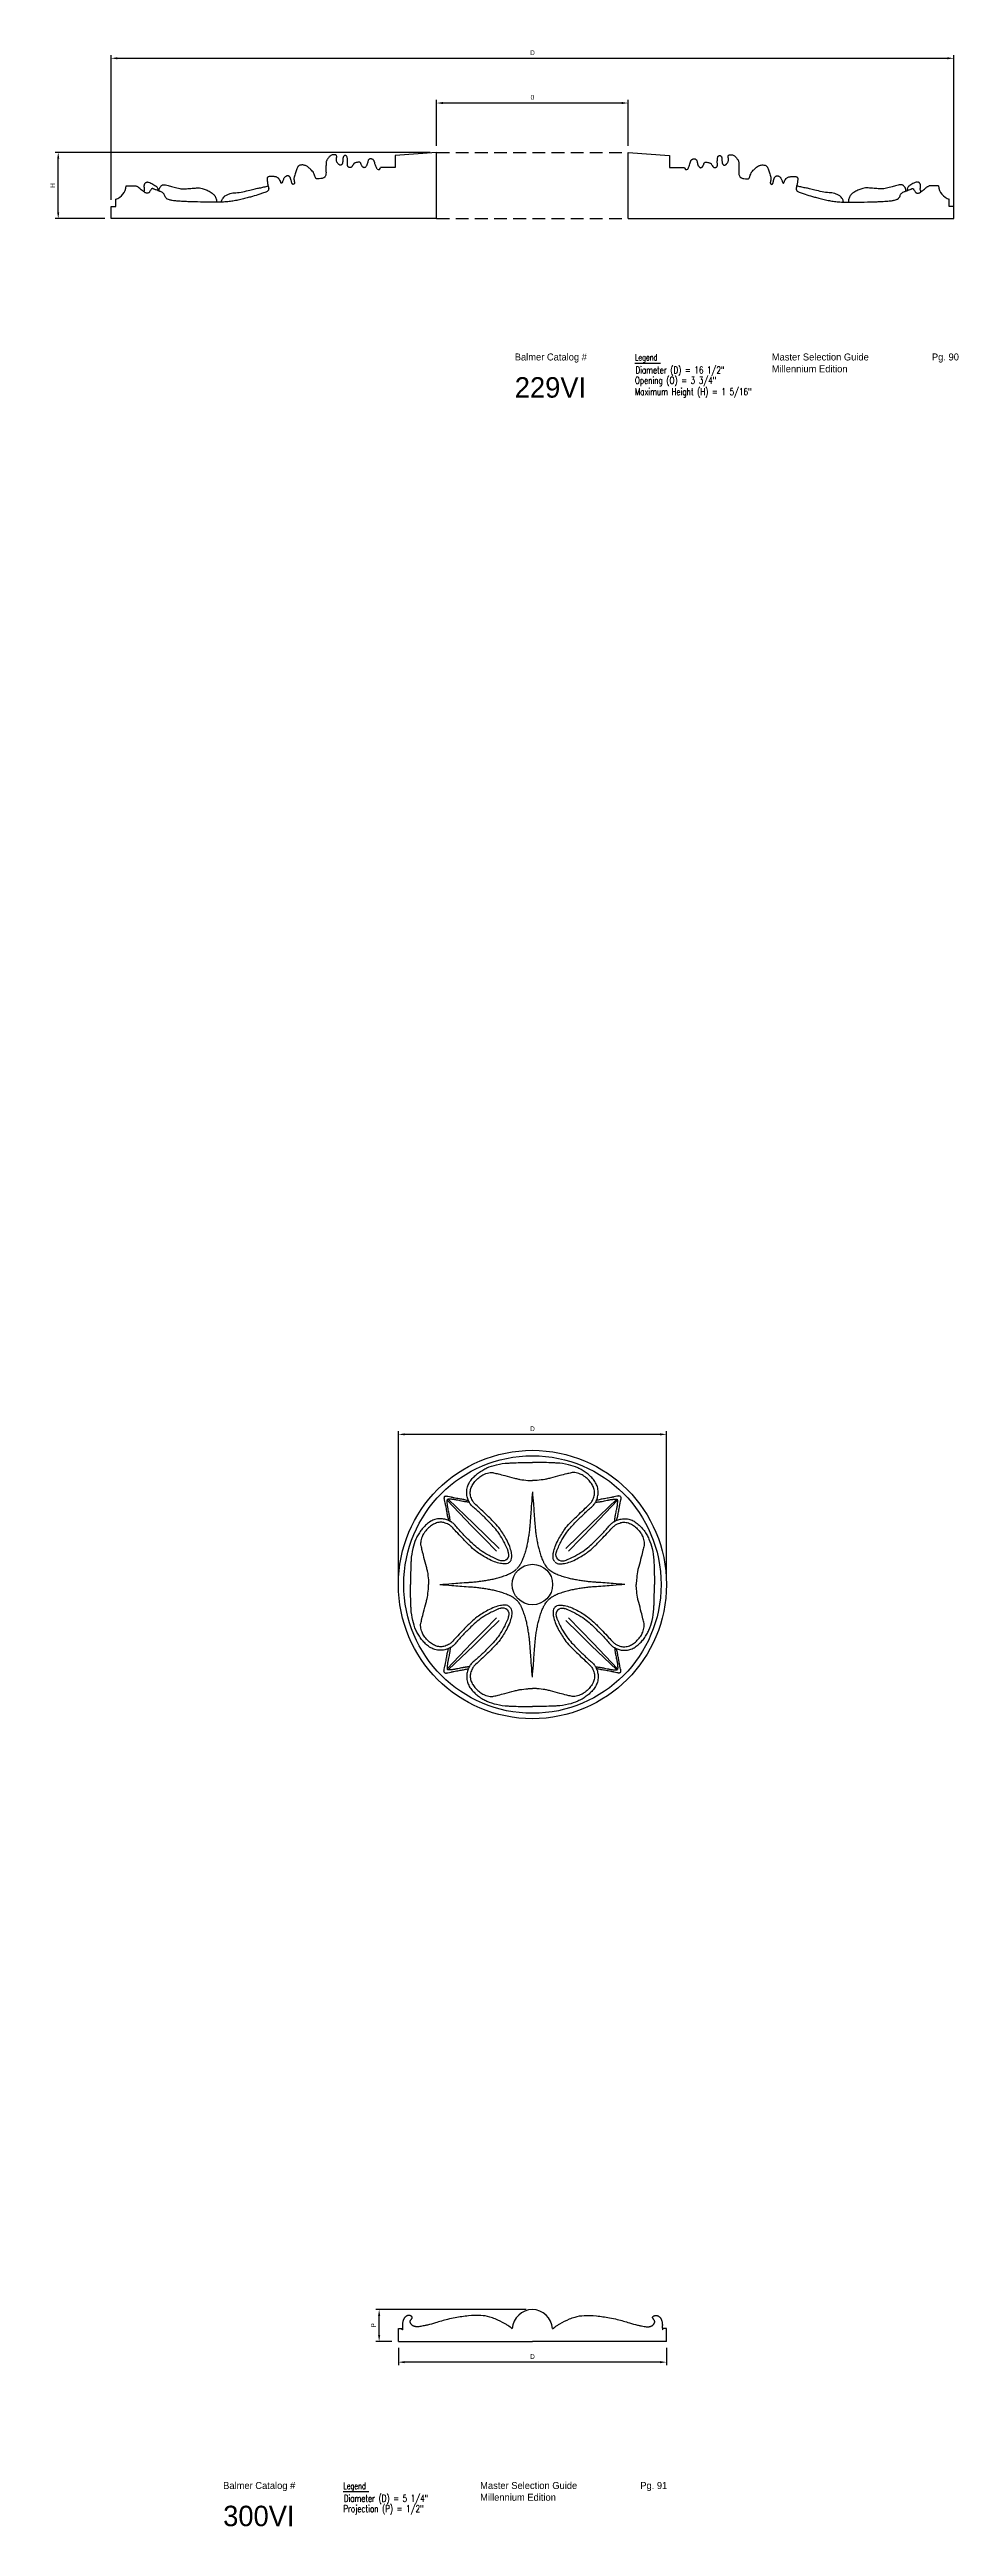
# Model space of a CAD drawing. Header units: millimetres. Extents: x 96 to 279, y 61 to 183.
# Drawn here: x 192.36 to 210.15, y 61.1 to 109.55 of the extents above; entities that cross this region are included whole.
import ezdxf

# ---------------------------------------------------------------- set-up
doc = ezdxf.new("R2010")
doc.units = ezdxf.units.MM
doc.linetypes.add('HIDDEN', pattern=[0.375, 0.25, -0.125])
doc.layers.add('DIMENSIONS', color=4, linetype='Continuous')
doc.layers.add('PART', color=7, linetype='Continuous')
doc.styles.add('GENERLNARROW', font='ROMANS.shx', dxfattribs={"width": 0.75, "height": 0.068359})
doc.styles.add('ROMANS', font='TXT')
doc.styles.get("Standard").update_dxf_attribs({"font": 'arial.ttf'})
doc.dimstyles.new('BALMER1', dxfattribs={"dimscale": 0, "dimtxt": 0.09375, "dimasz": 0.125, "dimexe": 0.0625, "dimexo": 0.125, "dimgap": 0.0625, "dimtad": 1, "dimdec": 4, "dimlfac": -1, "dimzin": 3, "dimdsep": 46, "dimlunit": 4, "dimtxsty": 'Standard', "dimcen": 0.0625, "dimdle": 0.0625, "dimclrd": 256, "dimclre": 256, "dimclrt": 256, "dimadec": 0, "dimazin": 0, "dimtfac": 0.75, "dimtdec": 4, "dimtix": 1, "dimtmove": 2, "dimatfit": 3, "dimfxl": 1, "dimtolj": 1, "dimtzin": 3, "dimarcsym": 0})

# ---------------------------------------------------------------- blocks, each defined once
blk = doc.blocks.new('BALMERLEGEND')
at = {"layer": 'DIMENSIONS', "color": 7}
blk.add_line((2.375, 1.034), (2.876, 1.034), dxfattribs=at)
at = {"layer": 'DIMENSIONS', "color": 7, "style": 'ROMANS'}
for s, p in [('Balmer Catalog #', (0.023, 1.086)), ('Master Selection Guide', (5.055, 1.086)), ('Millennium Edition', (5.055, 0.855))]:
    blk.add_text(s, height=0.1367, dxfattribs=at).set_placement(p)
at = {"layer": 'DIMENSIONS', "color": 7, "style": 'GENERLNARROW', "width": 0.75}
blk.add_text('Legend', height=0.125, dxfattribs=at).set_placement((2.375, 1.085))
for tag, p in [('DIMENSION1', (2.386, 0.833)), ('DIMENSION2', (2.375, 0.63)), ('DIMENSION3', (2.375, 0.41)), ('EXTRA', (2.375, 0.202)), ('EXTRA', (2.375, -0.006))]:
    blk.add_attdef(tag, p, '', height=0.137, dxfattribs=at)
at = {"layer": 'DIMENSIONS', "color": 7, "style": 'ROMANS'}
for tag, p, height in [('PAGE#', (8.19, 1.086), 0.137), ('CATALOG#', (0.023, 0.359), 0.4)]:
    blk.add_attdef(tag, p, '', height=height, dxfattribs=at)
blk = doc.blocks.new('*D184')
at = {"layer": 'Defpoints', "color": 0, "transparency": 16777216}
for p in [(199.936, 108.504), (199.936, 107.539), (203.686, 107.539)]:
    blk.add_point(p, dxfattribs=at)
at = {"layer": 'DIMENSIONS', "lineweight": -2, "transparency": 16777216}
for p, q in [((199.936, 107.664), (199.936, 108.566)), ((203.686, 107.664), (203.686, 108.566)), ((203.561, 108.504), (200.061, 108.504))]:
    blk.add_line(p, q, dxfattribs=at)
at = {"layer": 'DIMENSIONS', "transparency": 16777216}
for points in [[(200.061, 108.525), (200.061, 108.483), (199.936, 108.504)], [(203.561, 108.525), (203.561, 108.483), (203.686, 108.504)]]:
    blk.add_solid(points, dxfattribs=at)
at = {"layer": 'DIMENSIONS', "transparency": 16777216, "insert": (201.811, 108.614), "char_height": 0.0938, "attachment_point": 5}
blk.add_mtext('\\A1;0', dxfattribs=at)
blk = doc.blocks.new('*D185')
at = {"layer": 'Defpoints', "color": 0, "transparency": 16777216}
for p in [(210.061, 109.379), (193.561, 106.483), (210.061, 106.243)]:
    blk.add_point(p, dxfattribs=at)
at = {"layer": 'DIMENSIONS', "lineweight": -2, "transparency": 16777216}
for p, q in [((193.561, 106.608), (193.561, 109.442)), ((193.686, 109.379), (209.936, 109.379)), ((210.061, 106.368), (210.061, 109.442))]:
    blk.add_line(p, q, dxfattribs=at)
at = {"layer": 'DIMENSIONS', "transparency": 16777216}
for points in [[(193.686, 109.4), (193.686, 109.359), (193.561, 109.379)], [(209.936, 109.4), (209.936, 109.359), (210.061, 109.379)]]:
    blk.add_solid(points, dxfattribs=at)
at = {"layer": 'DIMENSIONS', "transparency": 16777216, "insert": (201.811, 109.489), "char_height": 0.0938, "attachment_point": 5}
blk.add_mtext('\\A1;D', dxfattribs=at)
blk = doc.blocks.new('*D186')
at = {"layer": 'Defpoints', "color": 0, "transparency": 16777216}
for p in [(192.527, 107.539), (199.936, 107.539), (193.561, 106.243)]:
    blk.add_point(p, dxfattribs=at)
at = {"layer": 'DIMENSIONS', "lineweight": -2, "transparency": 16777216}
for p, q in [((199.811, 107.539), (192.464, 107.539)), ((192.527, 106.368), (192.527, 107.414)), ((193.436, 106.243), (192.464, 106.243))]:
    blk.add_line(p, q, dxfattribs=at)
at = {"layer": 'DIMENSIONS', "transparency": 16777216}
for points in [[(192.506, 107.414), (192.547, 107.414), (192.527, 107.539)], [(192.506, 106.368), (192.547, 106.368), (192.527, 106.243)]]:
    blk.add_solid(points, dxfattribs=at)
at = {"layer": 'DIMENSIONS', "transparency": 16777216, "insert": (192.417, 106.891), "char_height": 0.0938, "attachment_point": 5, "rotation": 90}
blk.add_mtext('\\A1;H', dxfattribs=at)
blk = doc.blocks.new('*D188')
at = {"layer": 'Defpoints', "color": 0, "transparency": 16777216}
for p in [(199.186, 82.46), (199.186, 79.523), (204.436, 79.523)]:
    blk.add_point(p, dxfattribs=at)
at = {"layer": 'DIMENSIONS', "lineweight": -2, "transparency": 16777216}
for p, q in [((199.186, 79.648), (199.186, 82.523)), ((204.311, 82.46), (199.311, 82.46)), ((204.436, 79.648), (204.436, 82.523))]:
    blk.add_line(p, q, dxfattribs=at)
at = {"layer": 'DIMENSIONS', "transparency": 16777216}
for points in [[(199.311, 82.481), (199.311, 82.44), (199.186, 82.46)], [(204.311, 82.481), (204.311, 82.44), (204.436, 82.46)]]:
    blk.add_solid(points, dxfattribs=at)
at = {"layer": 'DIMENSIONS', "transparency": 16777216, "insert": (201.811, 82.57), "char_height": 0.0938, "attachment_point": 5}
blk.add_mtext('\\A1;D', dxfattribs=at)
blk = doc.blocks.new('*D189')
at = {"layer": 'Defpoints', "color": 0, "transparency": 16777216}
for p in [(199.186, 64.718), (204.436, 64.718), (199.186, 64.311)]:
    blk.add_point(p, dxfattribs=at)
at = {"layer": 'DIMENSIONS', "lineweight": -2, "transparency": 16777216}
for p, q in [((199.186, 64.593), (199.186, 64.249)), ((204.436, 64.593), (204.436, 64.249)), ((204.311, 64.311), (199.311, 64.311))]:
    blk.add_line(p, q, dxfattribs=at)
at = {"layer": 'DIMENSIONS', "transparency": 16777216}
for points in [[(199.311, 64.332), (199.311, 64.29), (199.186, 64.311)], [(204.311, 64.332), (204.311, 64.29), (204.436, 64.311)]]:
    blk.add_solid(points, dxfattribs=at)
at = {"layer": 'DIMENSIONS', "transparency": 16777216, "insert": (201.811, 64.421), "char_height": 0.0938, "attachment_point": 5}
blk.add_mtext('\\A1;D', dxfattribs=at)
blk = doc.blocks.new('*D190')
at = {"layer": 'Defpoints', "color": 0, "transparency": 16777216}
for p in [(198.81, 65.342), (201.811, 65.342), (199.186, 64.718)]:
    blk.add_point(p, dxfattribs=at)
at = {"layer": 'DIMENSIONS', "lineweight": -2, "transparency": 16777216}
for p, q in [((201.686, 65.342), (198.748, 65.342)), ((198.81, 64.843), (198.81, 65.217)), ((199.061, 64.718), (198.748, 64.718))]:
    blk.add_line(p, q, dxfattribs=at)
at = {"layer": 'DIMENSIONS', "transparency": 16777216}
for points in [[(198.789, 65.217), (198.831, 65.217), (198.81, 65.342)], [(198.789, 64.843), (198.831, 64.843), (198.81, 64.718)]]:
    blk.add_solid(points, dxfattribs=at)
at = {"layer": 'DIMENSIONS', "transparency": 16777216, "insert": (198.701, 65.03), "char_height": 0.0938, "attachment_point": 5, "rotation": 90}
blk.add_mtext('\\A1;P', dxfattribs=at)
blk = doc.blocks.new('BALMERREPEAT300VI')
at = {"layer": 'PART', "flags": 128}
for points in [[(0.181, -1.801, 0.001808), (0.177, -1.569, 0.002676), (0.173, -1.412, 0.000265), (0.168, -1.244, -0.00165), (0.167, -1.217, -0.005413), (0.165, -1.112, -0.00634), (0.166, -1.022, -0.004), (0.168, -0.971, -0.004442), (0.17, -0.925, -0.004184), (0.173, -0.876, -0.004315), (0.177, -0.828, -0.005419), (0.181, -0.782, -0.004856), (0.187, -0.731, -0.005963), (0.193, -0.689, -0.004618), (0.202, -0.634, -0.007305), (0.211, -0.59, -0.006272), (0.222, -0.538, -0.010774), (0.235, -0.486, -0.013379), (0.248, -0.444, -0.007238), (0.257, -0.419, -0.008953), (0.264, -0.399, -0.009868), (0.273, -0.378, -0.009467), (0.284, -0.356, -0.01369), (0.287, -0.35, -0.002376), (0.307, -0.316, -0.02538), (0.315, -0.303, -0.013779), (0.334, -0.279)], [(0.484, -0.396, 0.038202), (0.466, -0.423, 0.074532), (0.46, -0.439, 0.077248), (0.456, -0.496, 0.050702), (0.473, -0.581, 0.041345), (0.518, -0.696, 0.036308), (0.589, -0.817, 0.027735), (0.739, -1.012, 0.04369), (0.851, -1.121, 0.001626), (0.935, -1.189, 0.001217), (1.048, -1.279, 0.005649), (1.178, -1.38, -0.006874), (1.285, -1.463, -0.077182), (1.333, -1.516, -0.056008), (1.378, -1.603, -0.087119), (1.393, -1.679, -0.073086), (1.381, -1.77, -0.055373), (1.347, -1.852, -0.049741), (1.291, -1.934, -0.04412), (1.215, -2.01, -0.057646), (1.147, -2.055, -0.055361), (1.044, -2.094, -0.09075), (0.976, -2.098, -0.005441), (0.884, -2.086, -0.003675), (0.749, -2.066, -0.004939), (0.561, -2.036, 0.011515), (0.48, -2.023, 0.023819), (0.45, -2.021, 0.004564), (0.296, -2.018, 0.018046), (0.269, -2.018, 0.007557), (0.204, -2.023)], [(0.526, -0.569, 0.007407), (0.542, -0.61, 0.021239), (0.549, -0.624, 0.013658), (0.608, -0.726, 0.016097), (0.662, -0.81, 0.027573), (0.772, -0.949, 0.032628), (0.878, -1.055, 0.007337), (0.971, -1.134, 0.004164), (1.138, -1.27, 0.019934), (1.304, -1.392, -0.054834), (1.361, -1.44, -0.021587), (1.376, -1.457, -0.020336), (1.39, -1.477, -0.01018), (1.402, -1.496, -0.00884), (1.415, -1.517, -0.021533), (1.419, -1.525, -0.004434), (1.435, -1.561, -0.070035), (1.458, -1.645, -0.058476), (1.46, -1.749, -0.066176), (1.439, -1.835, -0.057657), (1.393, -1.924, -0.028125), (1.332, -2.003, -0.03058), (1.268, -2.069, -0.027119), (1.191, -2.131, -0.029323), (1.114, -2.181, -0.047129), (0.935, -2.261, -0.040353), (0.713, -2.316, -0.000946), (0.631, -2.329, -0.006641), (0.619, -2.331, -0.0012), (0.602, -2.333, -0.000113), (0.429, -2.355, -0.003593), (0.365, -2.363, -0.001847), (0.24, -2.377)], [(1.391, -1.478, -0.003111), (1.418, -1.477, -0.005524), (1.433, -1.478, -0.000122), (1.467, -1.478, -0.003357), (1.468, -1.478, -0.003422), (1.482, -1.479, -0.003341), (1.497, -1.48, -0.00352), (1.508, -1.481, -0.002769), (1.522, -1.482, -0.010585), (1.571, -1.487, 0.004053), (1.619, -1.493, 0.001458), (1.646, -1.495, 0.001939), (1.667, -1.497, 0.009575), (1.686, -1.499, 0.00551), (1.718, -1.5, 0.010983), (1.743, -1.5, 0.009522), (1.773, -1.499, 0.011874), (1.789, -1.498, 0.01811), (1.8, -1.496, 0.022271), (1.804, -1.496, 0.009469), (1.812, -1.493, 0.050804), (1.816, -1.492, 0.02778), (1.822, -1.488)], [(1.885, -1.54, -0.047314), (1.881, -1.545, -0.081251), (1.878, -1.547, -0.021478), (1.87, -1.551, -0.041931), (1.866, -1.552, -0.016327), (1.858, -1.553, -0.020749), (1.852, -1.554, -0.011938), (1.841, -1.554, -0.021452), (1.836, -1.554, -0.007677), (1.818, -1.552, -0.002538), (1.764, -1.545, -0.000294), (1.748, -1.543, 0.0023), (1.733, -1.541, 0.002691), (1.717, -1.54, 0.003182), (1.704, -1.538, 0.003672), (1.699, -1.538, 0.000389), (1.648, -1.534, 0.002416), (1.622, -1.532, -0.000663), (1.528, -1.525, -0.015494), (1.489, -1.521, -0.007785), (1.41, -1.509)]]:
    blk.add_lwpolyline(points, format="xyb", dxfattribs=at)
blk.add_lwpolyline([(1.809, -1.494), (1.262, -1.069), (0.991, -0.853), (0.721, -0.636)], dxfattribs=at)
at = {"layer": 'PART'}
blk.add_arc((0.654, -0.522), 0.137, 144.6973, 200.2607, dxfattribs=at)

msp = doc.modelspace()

# ---------------------------------------------------------------- linework, layer by layer
for p, q in [((199.12578, 107.24506), (198.83366, 107.24506)), ((199.93625, 107.53872), (199.12578, 107.47622)), ((199.12578, 107.47622), (199.12578, 107.24506)), ((199.93625, 106.24274), (199.93625, 107.53872)), ((203.68625, 106.24274), (203.68625, 107.53872)), ((203.68625, 107.53872), (204.49671, 107.47622)), ((204.49671, 107.47622), (204.49671, 107.24506)), ((204.49671, 107.24506), (204.78884, 107.24506)), ((193.65229, 106.48258), (193.65229, 106.62031)), ((193.85836, 106.88128), (194.04586, 106.88128)), ((209.76414, 106.88128), (209.57664, 106.88128)), ((209.9702, 106.48258), (209.9702, 106.62031)), ((193.56125, 106.24274), (193.56125, 106.48258)), ((193.56125, 106.48258), (193.65229, 106.48258)), ((199.93625, 106.24274), (193.56125, 106.24274)), ((203.68625, 106.24274), (210.06125, 106.24274)), ((210.06125, 106.48258), (209.9702, 106.48258)), ((210.06125, 106.24274), (210.06125, 106.48258)), ((199.42226, 79.52314), (199.42226, 79.52331)), ((199.77771, 79.52314), (199.77772, 79.52328)), ((199.18625, 64.71802), (199.18625, 64.96802)), ((204.43625, 64.71802), (204.43625, 64.96802)), ((199.18625, 64.71802), (201.81125, 64.71802)), ((204.43625, 64.71802), (201.81125, 64.71802))]:
    msp.add_line(p, q)
at = {"linetype": 'HIDDEN'}
for p, q in [((199.93625, 107.53872), (203.68625, 107.53872)), ((199.93625, 106.24274), (203.68625, 106.24274))]:
    msp.add_line(p, q, dxfattribs=at)
at = {"linetype": 'Continuous'}
for p, q in [((199.18625, 64.96802), (199.25427, 64.96802)), ((204.43625, 64.96802), (204.36823, 64.96802))]:
    msp.add_line(p, q, dxfattribs=at)
at = {"flags": 128}
for points in [[(198.77088, 107.21039, -0.01518381), (198.74482, 107.26908, -0.0202814), (198.72846, 107.31431, -0.00837392), (198.7171, 107.35244, 0.02344488), (198.71263, 107.36593, 0.03978399), (198.70683, 107.37806, 0.04132215), (198.69943, 107.38868, 0.06802205), (198.69096, 107.39647, 0.04740404), (198.6766, 107.40457, 0.04173413), (198.66351, 107.40913, 0.03824494), (198.64863, 107.41177, 0.05371031), (198.6335, 107.41164, 0.06571673), (198.62149, 107.40862, 0.06995088), (198.61045, 107.40233, 0.0833171), (198.60319, 107.39449, 0.03393486), (198.59834, 107.38588, 0.02186079), (198.59235, 107.37177, 0.04914229), (198.58545, 107.34576, -0.03849048), (198.57735, 107.31239, -0.04202946), (198.56299, 107.27836, -0.05658766), (198.54757, 107.25563, -0.06425319), (198.5364, 107.24557, -0.08260059), (198.5258, 107.24058, -0.09162127), (198.51373, 107.23946, -0.09343703), (198.50228, 107.24271, -0.05982196), (198.489, 107.25146, -0.07497318), (198.48062, 107.26103, -0.01364249), (198.47596, 107.26877, -0.00567), (198.46547, 107.2878, -0.05256518), (198.45244, 107.31976, 0.09381835), (198.44364, 107.33711, 0.11989644), (198.43609, 107.34316, 0.08652321), (198.42324, 107.34664, 0.03162735), (198.41239, 107.34695, 0.02024829), (198.3955, 107.34568, 0.0297571), (198.36145, 107.33965, 0.03937468), (198.33656, 107.33159, 0.03825606), (198.32017, 107.3233, 0.09776), (198.31482, 107.31841, 0.03211506), (198.31034, 107.31146, -0.01464752), (198.30108, 107.2959, -0.01249274), (198.27866, 107.2625, -0.03227557), (198.26885, 107.25039, -0.12679306), (198.26014, 107.24476, -0.0735443), (198.24272, 107.2417, -0.06315985), (198.22845, 107.24311, -0.06121016), (198.21454, 107.24814, -0.06593435), (198.20051, 107.25777, -0.10600928), (198.19426, 107.2664, -0.05266681), (198.1905, 107.2781, -0.04664509), (198.18895, 107.29189, -0.03814215), (198.19058, 107.32021, 0.03724098), (198.19222, 107.34853, 0.0093399), (198.19152, 107.36809, 0.00533987), (198.1893, 107.40227, 0.02914378), (198.18496, 107.43448, 0.04251825), (198.17886, 107.45593, 0.11827926), (198.1713, 107.46705, 0.09662541), (198.15729, 107.47554, 0.09487276), (198.14348, 107.47782, 0.11327728), (198.13208, 107.47489, 0.07400706), (198.12061, 107.46661, 0.0699906), (198.11146, 107.45479, 0.03425587), (198.10428, 107.43993, 0.05226594), (198.10131, 107.42952, 0.06386779), (198.10035, 107.40834, -0.04154442), (198.10033, 107.37583, -0.02185016), (198.09562, 107.33913, -0.03965982), (198.09056, 107.31937, -0.07562823), (198.08419, 107.30715, -0.06914755), (198.07371, 107.29633, -0.08450849), (198.06179, 107.28991, -0.1044241), (198.05086, 107.28862, -0.06914752), (198.03917, 107.29134, -0.05388132), (198.02549, 107.29836, -0.03411203), (198.0147, 107.30656, -0.02645645), (198.00218, 107.31873, -0.06479035), (197.98321, 107.34547, -0.08954002), (197.97596, 107.36815, -0.03077373), (197.97428, 107.39236, -0.02304317), (197.97553, 107.42472, -0.01835499), (197.97757, 107.44147, 0.02380767), (197.97901, 107.4544, 0.06378958), (197.97813, 107.46787, 0.0787955), (197.97439, 107.47816, 0.12180717), (197.96813, 107.48489, 0.0763398), (197.95492, 107.4909, 0.04784652), (197.94305, 107.49305, 0.03270707), (197.92544, 107.49336, 0.05869624), (197.89245, 107.48788, 0.07023018), (197.86692, 107.47642, 0.03600361), (197.84633, 107.46126, 0.03272332), (197.82617, 107.44165, 0.02032229), (197.80706, 107.41863, 0.02421619), (197.79279, 107.39796, 0.03889399), (197.77731, 107.36805, 0.07061742), (197.77254, 107.35006, 0.02061805), (197.77103, 107.33041, 0.00469803), (197.76877, 107.24398, 0.01165343), (197.76928, 107.16641, -0.01951406), (197.76885, 107.12008, -0.05963259), (197.76407, 107.09177, -0.06162666), (197.75301, 107.06629, -0.03771735), (197.74466, 107.05429, -0.06014845), (197.73805, 107.04792, -0.04641535), (197.732, 107.04417, -0.02048839), (197.71731, 107.0376, -0.05748306), (197.6708, 107.02499, -0.04152434), (197.60434, 107.02054, -0.01726655), (197.58634, 107.02145, -0.06042498), (197.58128, 107.02251, -0.11111451), (197.57245, 107.02789, -0.0932319), (197.56536, 107.03792, -0.03206409), (197.55732, 107.05891, 0.01982883), (197.54517, 107.09313, 0.00539994), (197.52681, 107.1376, 0.021799), (197.52166, 107.14836, 0.05555679), (197.51558, 107.15723, 0.01384979), (197.48659, 107.18903, 0.022942), (197.44132, 107.23188, 0.03067793), (197.40421, 107.26012, 0.03213856), (197.38132, 107.27339, 0.03090966), (197.35597, 107.28408, 0.04799357), (197.33032, 107.29039, 0.03971137), (197.29848, 107.2925, 0.05141913), (197.26524, 107.28862, 0.0734449), (197.24331, 107.28023, 0.03276852), (197.22936, 107.27114, 0.05847327), (197.22259, 107.2647, 0.03138191), (197.2153, 107.25474, 0.02810421), (197.20855, 107.24273, 0.02763199), (197.19868, 107.21945, 0.00805828), (197.17064, 107.13746, 0.01209543), (197.14586, 107.05422, 0.05165199), (197.14258, 107.0341, 0.03687569), (197.14284, 107.01689, 0.01547877), (197.14773, 106.97624, 0.02473009), (197.15105, 106.95985, -0.0299904), (197.15365, 106.9463, -0.1081432), (197.15275, 106.93578, -0.0773102), (197.14629, 106.92259, -0.16986017), (197.13428, 106.91394, -0.17795953), (197.12015, 106.91485, -0.09912272), (197.10786, 106.92351, -0.1200372), (197.10166, 106.93434, -0.02063444), (197.09608, 106.95715, 0.01540061), (197.08893, 106.98778, 0.00461348), (197.07732, 107.0298, 0.0168513), (197.07365, 107.04116, 0.07204393), (197.0689, 107.05007, 0.04200535), (197.05756, 107.06306, 0.0569893), (197.04653, 107.07153, 0.05761444), (197.034, 107.07722, 0.06323978), (197.0212, 107.07962, 0.05709397), (197.00681, 107.07882, 0.05300236), (196.99491, 107.07545, 0.04056794), (196.98046, 107.06825, 0.06632097), (196.95705, 107.04947, 0.08844209), (196.94457, 107.03066, 0.01614446), (196.93508, 107.00671, -0.01464704), (196.9247, 106.98028, -0.00277053), (196.91515, 106.95824, -0.0061274), (196.91065, 106.94836, -0.05267467), (196.9064, 106.94133, -0.07754749), (196.90237, 106.93745, -0.17651196), (196.89964, 106.93672, -0.09126937), (196.89449, 106.93814, -0.24115868), (196.88253, 106.954, 0.10650052), (196.86638, 106.99384, 0.01353084), (196.84333, 107.02582, 0.03963919), (196.83434, 107.03585, 0.06859051), (196.81494, 107.04981, 0.06691057), (196.79197, 107.05828, 0.02145541), (196.76518, 107.06306, 0.02149385), (196.73814, 107.06553, 0.0085893), (196.70139, 107.06666, 0.01251171), (196.67615, 107.06637, 0.01787102), (196.66179, 107.06533, 0.01700885), (196.64682, 107.06319, 0.07519531), (196.63454, 107.05903, 0.08596017), (196.62548, 107.05218, 0.09072581), (196.61937, 107.04267, 0.07913882), (196.61641, 107.03008, 0.01877432), (196.61583, 107.0141, 0.02284907), (196.61644, 107.00098, 0.00933751), (196.61828, 106.98453, 0.00381023), (196.62385, 106.94434, 0.03932562), (196.63842, 106.88039, -0.05682545), (196.64696, 106.83572, -0.03702148), (196.64698, 106.82285, -0.03963997), (196.64516, 106.81096, -0.06114442), (196.6418, 106.80183, -0.04388991), (196.63457, 106.79038, -0.07512236), (196.61725, 106.77358, -0.06278227), (196.59188, 106.75989, -0.01157812), (196.54759, 106.74392, -0.00683905), (196.47168, 106.71965, -0.00199573), (196.33012, 106.67715, -0.00347304), (196.24851, 106.65362, -0.00816524), (196.1524, 106.62832, -0.00743124), (196.04598, 106.60382, -0.01577222), (195.94853, 106.5861, -0.01491424), (195.84452, 106.57371, -0.01039798), (195.73562, 106.56631, -0.01084807), (195.63104, 106.56366, -0.00456283), (195.43764, 106.56471, -0.00354726), (195.18894, 106.5701, -0.00159176), (195.06348, 106.5741, -0.00217897), (194.97185, 106.57772, -0.01189581), (194.85139, 106.58588, -0.01540458), (194.75883, 106.59725, -0.01313612), (194.73743, 106.60113, -0.00810243), (194.70304, 106.60888, -0.03718814), (194.66818, 106.62014, -0.06963166), (194.6512, 106.62999, -0.07034425), (194.6412, 106.64039, -0.02698031), (194.62095, 106.6719, -0.05405601), (194.60823, 106.70124, 0.0752048), (194.59818, 106.72198, 0.06411425), (194.57973, 106.74261, 0.06464189), (194.55684, 106.75774, 0.00876745), (194.52602, 106.77215, 0.0136177), (194.50579, 106.78054, 0.00040142), (194.46148, 106.79745, 0.00030845), (194.40378, 106.81938, 0.00078349), (194.38978, 106.82467, 0.00093942), (194.37809, 106.82904, 0.15060325), (194.36314, 106.82989, 0.17749204), (194.35252, 106.82272, 0.01861761), (194.34161, 106.80638, -0.01036739), (194.32251, 106.77673, -0.0013126), (194.31109, 106.75988, -0.0044103), (194.30763, 106.7549, -0.12776603), (194.30181, 106.74999, -0.04819896), (194.28309, 106.74315, -0.09401136), (194.25446, 106.74124, -0.1092507), (194.2311, 106.74947, -0.02182479), (194.19794, 106.77215, -0.01148576), (194.13795, 106.81933, -0.0039723), (194.10704, 106.84523, 0.01154844), (194.09627, 106.85398, 0.01517763), (194.0925, 106.85673, 0.00333123), (194.07486, 106.86858, 0.04312538), (194.06449, 106.87423, 0.02554815), (194.04586, 106.88128)], [(204.85161, 107.21039, 0.01518381), (204.87768, 107.26908, 0.0202814), (204.89403, 107.31431, 0.00837392), (204.9054, 107.35244, -0.02344488), (204.90987, 107.36593, -0.03978399), (204.91567, 107.37806, -0.04132215), (204.92306, 107.38868, -0.06802205), (204.93154, 107.39647, -0.04740404), (204.9459, 107.40457, -0.04173413), (204.95898, 107.40913, -0.03824494), (204.97387, 107.41177, -0.05371031), (204.989, 107.41164, -0.06571673), (205.00101, 107.40862, -0.06995088), (205.01204, 107.40233, -0.0833171), (205.0193, 107.39449, -0.03393486), (205.02415, 107.38588, -0.02186079), (205.03014, 107.37177, -0.04914229), (205.03705, 107.34576, 0.03849048), (205.04515, 107.31239, 0.04202946), (205.0595, 107.27836, 0.05658766), (205.07493, 107.25563, 0.06425319), (205.08609, 107.24557, 0.08260059), (205.09669, 107.24058, 0.09162127), (205.10877, 107.23946, 0.09343703), (205.12021, 107.24271, 0.05982196), (205.1335, 107.25146, 0.07497318), (205.14188, 107.26103, 0.01364249), (205.14654, 107.26877, 0.00567), (205.15703, 107.2878, 0.05256518), (205.17006, 107.31976, -0.09381835), (205.17886, 107.33711, -0.11989644), (205.18641, 107.34316, -0.08652321), (205.19926, 107.34664, -0.03162735), (205.2101, 107.34695, -0.02024829), (205.22699, 107.34568, -0.0297571), (205.26105, 107.33965, -0.03937468), (205.28593, 107.33159, -0.03825606), (205.30233, 107.3233, -0.09776), (205.30768, 107.31841, -0.03211506), (205.31215, 107.31146, 0.01464752), (205.32142, 107.2959, 0.01249274), (205.34384, 107.2625, 0.03227557), (205.35365, 107.25039, 0.12679306), (205.36236, 107.24476, 0.0735443), (205.37978, 107.2417, 0.06315985), (205.39405, 107.24311, 0.06121016), (205.40796, 107.24814, 0.06593435), (205.42199, 107.25777, 0.10600928), (205.42824, 107.2664, 0.05266681), (205.432, 107.2781, 0.04664509), (205.43354, 107.29189, 0.03814215), (205.43191, 107.32021, -0.03724098), (205.43028, 107.34853, -0.0093399), (205.43097, 107.36809, -0.00533987), (205.4332, 107.40227, -0.02914378), (205.43753, 107.43448, -0.04251825), (205.44363, 107.45593, -0.11827926), (205.4512, 107.46705, -0.09662541), (205.4652, 107.47554, -0.09487276), (205.47902, 107.47782, -0.11327728), (205.49042, 107.47489, -0.07400706), (205.50189, 107.46661, -0.0699906), (205.51104, 107.45479, -0.03425587), (205.51822, 107.43993, -0.05226594), (205.52118, 107.42952, -0.06386779), (205.52214, 107.40834, 0.04154442), (205.52217, 107.37583, 0.02185016), (205.52688, 107.33913, 0.03965982), (205.53193, 107.31937, 0.07562823), (205.53831, 107.30715, 0.06914755), (205.54879, 107.29633, 0.08450849), (205.56071, 107.28991, 0.1044241), (205.57164, 107.28862, 0.06914752), (205.58333, 107.29134, 0.05388132), (205.59701, 107.29836, 0.03411203), (205.60779, 107.30656, 0.02645645), (205.62032, 107.31873, 0.06479035), (205.63929, 107.34547, 0.08954002), (205.64654, 107.36815, 0.03077373), (205.64821, 107.39236, 0.02304317), (205.64697, 107.42472, 0.01835499), (205.64492, 107.44147, -0.02380767), (205.64349, 107.4544, -0.06378958), (205.64436, 107.46787, -0.0787955), (205.64811, 107.47816, -0.12180717), (205.65436, 107.48489, -0.0763398), (205.66758, 107.4909, -0.04784652), (205.67945, 107.49305, -0.03270707), (205.69706, 107.49336, -0.05869624), (205.73004, 107.48788, -0.07023018), (205.75557, 107.47642, -0.03600361), (205.77617, 107.46126, -0.03272332), (205.79633, 107.44165, -0.02032229), (205.81544, 107.41863, -0.02421619), (205.8297, 107.39796, -0.03889399), (205.84519, 107.36805, -0.07061742), (205.84996, 107.35006, -0.02061805), (205.85147, 107.33041, -0.00469803), (205.85373, 107.24398, -0.01165343), (205.85322, 107.16641, 0.01951406), (205.85365, 107.12008, 0.05963259), (205.85843, 107.09177, 0.06162666), (205.86949, 107.06629, 0.03771735), (205.87784, 107.05429, 0.06014845), (205.88445, 107.04792, 0.04641535), (205.8905, 107.04417, 0.02048839), (205.90519, 107.0376, 0.05748306), (205.9517, 107.02499, 0.04152434), (206.01816, 107.02054, 0.01726655), (206.03616, 107.02145, 0.06042498), (206.04122, 107.02251, 0.11111451), (206.05005, 107.02789, 0.0932319), (206.05714, 107.03792, 0.03206409), (206.06517, 107.05891, -0.01982883), (206.07733, 107.09313, -0.00539994), (206.09569, 107.1376, -0.021799), (206.10083, 107.14836, -0.05555679), (206.10691, 107.15723, -0.01384979), (206.13591, 107.18903, -0.022942), (206.18118, 107.23188, -0.03067793), (206.21828, 107.26012, -0.03213856), (206.24118, 107.27339, -0.03090966), (206.26652, 107.28408, -0.04799357), (206.29218, 107.29039, -0.03971137), (206.32402, 107.2925, -0.05141913), (206.35725, 107.28862, -0.0734449), (206.37919, 107.28023, -0.03276852), (206.39313, 107.27114, -0.05847327), (206.39991, 107.2647, -0.03138191), (206.4072, 107.25474, -0.02810421), (206.41395, 107.24273, -0.02763199), (206.42382, 107.21945, -0.00805828), (206.45186, 107.13746, -0.01209543), (206.47663, 107.05422, -0.05165199), (206.47992, 107.0341, -0.03687569), (206.47966, 107.01689, -0.01547877), (206.47477, 106.97624, -0.02473009), (206.47144, 106.95985, 0.0299904), (206.46884, 106.9463, 0.1081432), (206.46975, 106.93578, 0.0773102), (206.47621, 106.92259, 0.16986017), (206.48821, 106.91394, 0.17795953), (206.50234, 106.91485, 0.09912272), (206.51463, 106.92351, 0.1200372), (206.52083, 106.93434, 0.02063444), (206.52641, 106.95715, -0.01540061), (206.53357, 106.98778, -0.00461348), (206.54518, 107.0298, -0.0168513), (206.54885, 107.04116, -0.07204393), (206.5536, 107.05007, -0.04200535), (206.56494, 107.06306, -0.0569893), (206.57597, 107.07153, -0.05761444), (206.58849, 107.07722, -0.06323978), (206.6013, 107.07962, -0.05709397), (206.61569, 107.07882, -0.05300236), (206.62759, 107.07545, -0.04056794), (206.64203, 107.06825, -0.06632097), (206.66544, 107.04947, -0.08844209), (206.67793, 107.03066, -0.01614446), (206.68741, 107.00671, 0.01464704), (206.69779, 106.98028, 0.00277053), (206.70735, 106.95824, 0.0061274), (206.71184, 106.94836, 0.05267467), (206.71609, 106.94133, 0.07754749), (206.72012, 106.93745, 0.17651196), (206.72285, 106.93672, 0.09126937), (206.72801, 106.93814, 0.24115868), (206.73997, 106.954, -0.10650052), (206.75612, 106.99384, -0.01353084), (206.77917, 107.02582, -0.03963919), (206.78816, 107.03585, -0.06859051), (206.80755, 107.04981, -0.06691057), (206.83053, 107.05828, -0.02145541), (206.85731, 107.06306, -0.02149385), (206.88436, 107.06553, -0.0085893), (206.92111, 107.06666, -0.01251171), (206.94634, 107.06637, -0.01787102), (206.9607, 107.06533, -0.01700885), (206.97568, 107.06319, -0.07519531), (206.98796, 107.05903, -0.08596017), (206.99702, 107.05218, -0.09072581), (207.00312, 107.04267, -0.07913882), (207.00609, 107.03008, -0.01877432), (207.00667, 107.0141, -0.02284907), (207.00605, 107.00098, -0.00933751), (207.00421, 106.98453, -0.00381023), (206.99864, 106.94434, -0.03932562), (206.98408, 106.88039, 0.05682545), (206.97554, 106.83572, 0.03702148), (206.97552, 106.82285, 0.03963997), (206.97733, 106.81096, 0.06114442), (206.9807, 106.80183, 0.04388991), (206.98793, 106.79038, 0.07512236), (207.00525, 106.77358, 0.06278227), (207.03062, 106.75989, 0.01157812), (207.07491, 106.74392, 0.00683905), (207.15082, 106.71965, 0.00199573), (207.29238, 106.67715, 0.00347304), (207.37399, 106.65362, 0.00816524), (207.4701, 106.62832, 0.00743124), (207.57652, 106.60382, 0.01577222), (207.67397, 106.5861, 0.01491424), (207.77798, 106.57371, 0.01039798), (207.88687, 106.56631, 0.01084807), (207.99146, 106.56366, 0.00456283), (208.18485, 106.56471, 0.00354726), (208.43356, 106.5701, 0.00159176), (208.55902, 106.5741, 0.00217897), (208.65065, 106.57772, 0.01189581), (208.77111, 106.58588, 0.01540458), (208.86366, 106.59725, 0.01313612), (208.88506, 106.60113, 0.00810243), (208.91946, 106.60888, 0.03718814), (208.95432, 106.62014, 0.06963166), (208.9713, 106.62999, 0.07034425), (208.98129, 106.64039, 0.02698031), (209.00154, 106.6719, 0.05405601), (209.01427, 106.70124, -0.0752048), (209.02432, 106.72198, -0.06411425), (209.04276, 106.74261, -0.06464189), (209.06566, 106.75774, -0.00876745), (209.09647, 106.77215, -0.0136177), (209.11671, 106.78054, -0.00040142), (209.16102, 106.79745, -0.00030845), (209.21871, 106.81938, -0.00078349), (209.23272, 106.82467, -0.00093942), (209.24441, 106.82904, -0.15060325), (209.25936, 106.82989, -0.17749204), (209.26998, 106.82272, -0.01861761), (209.28089, 106.80638, 0.01036739), (209.29999, 106.77673, 0.0013126), (209.31141, 106.75988, 0.0044103), (209.31486, 106.7549, 0.12776603), (209.32069, 106.74999, 0.04819896), (209.33941, 106.74315, 0.09401136), (209.36804, 106.74124, 0.1092507), (209.3914, 106.74947, 0.02182479), (209.42456, 106.77215, 0.01148576), (209.48455, 106.81933, 0.0039723), (209.51546, 106.84523, -0.01154844), (209.52623, 106.85398, -0.01517763), (209.53, 106.85673, -0.00333123), (209.54763, 106.86858, -0.04312538), (209.55801, 106.87423, -0.02554815), (209.57664, 106.88128)], [(194.2037, 106.76487, 0.03744955), (194.21435, 106.80119, 0.05490216), (194.21696, 106.82692, 0.05307136), (194.21243, 106.86615, -0.08953972), (194.21143, 106.88966, -0.03743638), (194.21513, 106.90694, -0.04238967), (194.22079, 106.9215, -0.0536127), (194.22974, 106.93569, -0.0552638), (194.24118, 106.94725, -0.0658069), (194.25446, 106.95537, -0.07780882), (194.26719, 106.95879, -0.05697418), (194.27934, 106.95871, -0.04083468), (194.29592, 106.9553, -0.04532675), (194.34131, 106.93746, -0.02427015), (194.42052, 106.89276, -0.00529625), (194.44054, 106.87985, -0.0193836), (194.44584, 106.87605, -0.06725745), (194.44934, 106.87248, -0.01428816), (194.46283, 106.85329, -0.09760134), (194.47379, 106.82657, -0.07775251), (194.47522, 106.79047)], [(194.5007, 106.78228, -0.08114136), (194.50786, 106.83048, -0.09418493), (194.52794, 106.86746, -0.01918948), (194.54674, 106.88875, -0.0709346), (194.5528, 106.89353, -0.0656706), (194.56966, 106.90055, -0.06271034), (194.58861, 106.90318, -0.0386131), (194.6279, 106.90065, -0.02938226), (194.67859, 106.89037, -0.00701528), (194.72287, 106.87797, 0.00684306), (194.76825, 106.86524, 0.00827273), (194.88013, 106.83749, 0.01920921), (194.92891, 106.8282, 0.02644267), (194.97093, 106.82412, 0.02973977), (195.00847, 106.8247, 0.00561821), (195.03926, 106.82736, -0.00333161), (195.09117, 106.83208, -0.00393671), (195.2135, 106.84142, -0.01051126), (195.2594, 106.84359, -0.04171499), (195.28956, 106.84186, -0.02372254), (195.3417, 106.83195, -0.01795076), (195.38206, 106.82072, -0.01767382), (195.42214, 106.80643, -0.02113994), (195.46013, 106.78946, -0.01914613), (195.50043, 106.76741, -0.02899271), (195.5413, 106.73963, -0.03794314), (195.56943, 106.71442, -0.02141162), (195.58424, 106.69758, -0.02528641), (195.59539, 106.68222, -0.03216988), (195.5992, 106.67547, -0.00765672), (195.61286, 106.64595, -0.07046602), (195.62269, 106.61143, -0.05270476), (195.62419, 106.56358)], [(195.72261, 106.5659, -0.04688357), (195.72998, 106.60354, -0.06976172), (195.74068, 106.62707, -0.02313702), (195.76592, 106.66303, -0.05426936), (195.77895, 106.67655, -0.03322203), (195.80565, 106.69598, -0.03419925), (195.8339, 106.71121, -0.01997167), (195.86171, 106.72251, -0.01804917), (195.89334, 106.73264, -0.06060474), (196.00159, 106.74932, 0.04767107), (196.13952, 106.76694, 0.01111113), (196.28143, 106.80235, -0.01543478), (196.38381, 106.82696, -0.00348018), (196.42607, 106.83544, 0.00170695), (196.51229, 106.85242, 0.01223179), (196.55525, 106.86214, 0.00634564), (196.63729, 106.88392)], [(207.89989, 106.5659, 0.04688357), (207.89251, 106.60354, 0.06976172), (207.88182, 106.62707, 0.02313702), (207.85658, 106.66303, 0.05426936), (207.84355, 106.67655, 0.03322203), (207.81685, 106.69598, 0.03419925), (207.7886, 106.71121, 0.01997167), (207.76079, 106.72251, 0.01804917), (207.72916, 106.73264, 0.06060474), (207.62091, 106.74932, -0.04767107), (207.48298, 106.76694, -0.01111113), (207.34107, 106.80235, 0.01543478), (207.23868, 106.82696, 0.00348018), (207.19643, 106.83544, -0.00170695), (207.11021, 106.85242, -0.01223179), (207.06725, 106.86214, -0.00634564), (206.98521, 106.88392)], [(209.1218, 106.78228, 0.08114136), (209.11463, 106.83048, 0.09418493), (209.09456, 106.86746, 0.01918948), (209.07576, 106.88875, 0.0709346), (209.0697, 106.89353, 0.0656706), (209.05283, 106.90055, 0.06271034), (209.03389, 106.90318, 0.0386131), (208.99459, 106.90065, 0.02938226), (208.94391, 106.89037, 0.00701528), (208.89963, 106.87797, -0.00684306), (208.85424, 106.86524, -0.00827273), (208.74237, 106.83749, -0.01920921), (208.69359, 106.8282, -0.02644267), (208.65157, 106.82412, -0.02973977), (208.61403, 106.8247, -0.00561821), (208.58324, 106.82736, 0.00333161), (208.53133, 106.83208, 0.00393671), (208.409, 106.84142, 0.01051126), (208.3631, 106.84359, 0.04171499), (208.33293, 106.84186, 0.02372254), (208.2808, 106.83195, 0.01795076), (208.24044, 106.82072, 0.01767382), (208.20036, 106.80643, 0.02113994), (208.16237, 106.78946, 0.01914613), (208.12206, 106.76741, 0.02899271), (208.0812, 106.73963, 0.03794314), (208.05307, 106.71442, 0.02141162), (208.03826, 106.69758, 0.02528641), (208.02711, 106.68222, 0.03216988), (208.0233, 106.67547, 0.00765672), (208.00964, 106.64595, 0.07046602), (207.99981, 106.61143, 0.05270476), (207.9983, 106.56358)], [(209.4188, 106.76487, -0.03744955), (209.40814, 106.80119, -0.05490216), (209.40554, 106.82692, -0.05307136), (209.41007, 106.86615, 0.08953972), (209.41107, 106.88966, 0.03743638), (209.40736, 106.90694, 0.04238967), (209.40171, 106.9215, 0.0536127), (209.39276, 106.93569, 0.0552638), (209.38132, 106.94725, 0.0658069), (209.36804, 106.95537, 0.07780882), (209.35531, 106.95879, 0.05697418), (209.34316, 106.95871, 0.04083468), (209.32658, 106.9553, 0.04532675), (209.28119, 106.93746, 0.02427015), (209.20197, 106.89276, 0.00529625), (209.18195, 106.87985, 0.0193836), (209.17666, 106.87605, 0.06725745), (209.17316, 106.87248, 0.01428816), (209.15967, 106.85329, 0.09760134), (209.14871, 106.82657, 0.07775251), (209.14727, 106.79047)], [(201.41504, 64.96603, 0.01501798), (201.32872, 65.02863, 0.02616106), (201.27635, 65.06038, 0.01824227), (201.08224, 65.15566, 0.03531899), (200.97719, 65.19391, 0.05612846), (200.79864, 65.22392, 0.04249821), (200.55994, 65.21661, 0.01268401), (200.29973, 65.17969, 0.02172252), (200.14959, 65.14773, 0.01318521), (199.91273, 65.07974, -0.01993962), (199.75547, 65.03689, -0.00145743), (199.69244, 65.02258, -0.00478495), (199.67318, 65.01846, -0.01110144), (199.6239, 65.00954, -0.01510567), (199.58739, 65.00489, -0.01526245), (199.56201, 65.00322, -0.02196277), (199.54433, 65.00337, -0.01046116), (199.53223, 65.00426, -0.0142125), (199.52336, 65.00536, -0.01542176), (199.51325, 65.00722, -0.0150751), (199.50304, 65.00975, -0.02055941), (199.49375, 65.01277, -0.01815569), (199.48353, 65.01699, -0.0223033), (199.47454, 65.02159, -0.02010596), (199.46503, 65.02751, -0.02274307), (199.45674, 65.03373, -0.01964951), (199.44778, 65.04171, -0.02393606), (199.44054, 65.04939, -0.02017936), (199.43279, 65.05922, -0.03052116), (199.42735, 65.06777, -0.02496004), (199.42191, 65.0789, -0.0430088), (199.4187, 65.08859, -0.03947145), (199.41699, 65.09958, -0.05419897), (199.41737, 65.11114, -0.0674372), (199.4199, 65.1201, -0.02918603), (199.42501, 65.13017, -0.02947924), (199.43119, 65.13948, -0.01523801), (199.43847, 65.14858, 0.01685986), (199.44576, 65.15767, 0.01508497), (199.45343, 65.16862, 0.02820015), (199.45702, 65.17481, 0.04811999), (199.45852, 65.17865, 0.04444659), (199.45935, 65.18304, 0.05378272), (199.45932, 65.18719, 0.05608636), (199.45842, 65.19106, 0.04249835), (199.45668, 65.19489, 0.03840115), (199.4541, 65.19877, 0.0289293), (199.45133, 65.20192, 0.02051201), (199.44701, 65.20595, 0.04366104), (199.43929, 65.21148, 0.030077), (199.42703, 65.21778, 0.03182723), (199.41546, 65.22201, 0.03223147), (199.40359, 65.2247, 0.0322201), (199.39173, 65.22581, 0.03538387), (199.38089, 65.22537, 0.0313489), (199.36976, 65.2234, 0.03420009), (199.35989, 65.22028, 0.02577358), (199.34941, 65.21554, 0.02947921), (199.34077, 65.2104, 0.02081107), (199.33128, 65.20338, 0.02422972), (199.32371, 65.19665, 0.01720597), (199.31544, 65.18797, 0.019958), (199.30889, 65.17998, 0.01503391), (199.30194, 65.17018, 0.01742285), (199.2965, 65.16135, 0.01362555), (199.29139, 65.15175, 0.01323575), (199.28666, 65.1416, 0.01450168), (199.2834, 65.13347, 0.00980222), (199.27918, 65.12123, 0.0247987), (199.27393, 65.10171, 0.02273658), (199.27025, 65.07997, 0.01333507), (199.26802, 65.05677, 0.01889452), (199.26751, 65.04033, 0.00529539), (199.26783, 65.02153, -0.00793062), (199.26815, 65.00274, -0.00136267), (199.26813, 64.98893, -0.0026436), (199.26806, 64.98181, -0.01065033), (199.26778, 64.97382, -0.00516746), (199.26666, 64.95738, -0.01319168), (199.26598, 64.95088, -0.01615768), (199.26512, 64.94562, -0.05479557), (199.26445, 64.94351, -0.15975706), (199.26394, 64.94294, -0.24495447), (199.26335, 64.94291, -0.11558973), (199.26242, 64.94365, -0.071428), (199.26191, 64.94453, -0.0079934), (199.25863, 64.95296, -0.01837641), (199.25634, 64.95991, -0.01606466), (199.25427, 64.96802)], [(202.20745, 64.96603, -0.01501798), (202.29378, 65.02863, -0.02616106), (202.34614, 65.06038, -0.01824227), (202.54026, 65.15566, -0.03531899), (202.6453, 65.19391, -0.05612846), (202.82386, 65.22392, -0.04249821), (203.06256, 65.21661, -0.01268401), (203.32277, 65.17969, -0.02172252), (203.47291, 65.14773, -0.01318521), (203.70977, 65.07974, 0.01993962), (203.86702, 65.03689, 0.00145743), (203.93006, 65.02258, 0.00478495), (203.94931, 65.01846, 0.01110144), (203.99859, 65.00954, 0.01510567), (204.03511, 65.00489, 0.01526245), (204.06049, 65.00322, 0.02196277), (204.07817, 65.00337, 0.01046116), (204.09027, 65.00426, 0.0142125), (204.09913, 65.00536, 0.01542176), (204.10925, 65.00722, 0.0150751), (204.11946, 65.00975, 0.02055941), (204.12875, 65.01277, 0.01815569), (204.13897, 65.01699, 0.0223033), (204.14796, 65.02159, 0.02010596), (204.15746, 65.02751, 0.02274307), (204.16576, 65.03373, 0.01964951), (204.17472, 65.04171, 0.02393606), (204.18196, 65.04939, 0.02017936), (204.18971, 65.05922, 0.03052116), (204.19514, 65.06777, 0.02496004), (204.20059, 65.0789, 0.0430088), (204.20379, 65.08859, 0.03947145), (204.2055, 65.09958, 0.05419897), (204.20513, 65.11114, 0.0674372), (204.20259, 65.1201, 0.02918603), (204.19749, 65.13017, 0.02947924), (204.19131, 65.13948, 0.01523801), (204.18402, 65.14858, -0.01685986), (204.17674, 65.15767, -0.01508497), (204.16906, 65.16862, -0.02820015), (204.16548, 65.17481, -0.04811999), (204.16398, 65.17865, -0.04444659), (204.16314, 65.18304, -0.05378272), (204.16318, 65.18719, -0.05608636), (204.16408, 65.19106, -0.04249835), (204.16582, 65.19489, -0.03840115), (204.1684, 65.19877, -0.0289293), (204.17117, 65.20192, -0.02051201), (204.17549, 65.20595, -0.04366104), (204.18321, 65.21148, -0.030077), (204.19546, 65.21778, -0.03182723), (204.20704, 65.22201, -0.03223147), (204.21891, 65.2247, -0.0322201), (204.23077, 65.22581, -0.03538387), (204.24161, 65.22537, -0.0313489), (204.25273, 65.2234, -0.03420009), (204.26261, 65.22028, -0.02577358), (204.27308, 65.21554, -0.02947921), (204.28173, 65.2104, -0.02081107), (204.29121, 65.20338, -0.02422972), (204.29879, 65.19665, -0.01720597), (204.30705, 65.18797, -0.019958), (204.3136, 65.17998, -0.01503391), (204.32056, 65.17018, -0.01742285), (204.326, 65.16135, -0.01362555), (204.33111, 65.15175, -0.01323575), (204.33584, 65.1416, -0.01450168), (204.33909, 65.13347, -0.00980222), (204.34332, 65.12123, -0.0247987), (204.34857, 65.10171, -0.02273658), (204.35225, 65.07997, -0.01333507), (204.35448, 65.05677, -0.01889452), (204.35499, 65.04033, -0.00529539), (204.35467, 65.02153, 0.00793062), (204.35435, 65.00274, 0.00136267), (204.35437, 64.98893, 0.0026436), (204.35443, 64.98181, 0.01065033), (204.35472, 64.97382, 0.00516746), (204.35583, 64.95738, 0.01319168), (204.35652, 64.95088, 0.01615768), (204.35738, 64.94562, 0.05479557), (204.35804, 64.94351, 0.15975706), (204.35856, 64.94294, 0.24495447), (204.35914, 64.94291, 0.11558973), (204.36007, 64.94365, 0.071428), (204.36059, 64.94453, 0.0079934), (204.36387, 64.95296, 0.01837641), (204.36616, 64.95991, 0.01606466), (204.36823, 64.96802)]]:
    msp.add_lwpolyline(points, format="xyb", dxfattribs=at)
for radius in [2.625, 2.51918, 0.39621]:
    msp.add_circle((201.81125, 79.52314), radius)
for centre, radius, start, end in [((198.79602, 107.23904), 0.03812, 227.428004, 9.100362), ((204.82647, 107.23904), 0.03812, 170.899638, 312.571996), ((193.55898, 106.90583), 0.30039, 288.09905, 355.311368), ((210.06352, 106.90583), 0.30039, 184.688632, 251.90095), ((201.82798, 64.92762), 0.41491, 92.311463, 174.412295), ((201.79451, 64.92762), 0.41491, 5.587705, 87.688537)]:
    msp.add_arc(centre, radius, start, end)

# ---------------------------------------------------------------- block references
for rotation in [174.2479738260478, 84.24797382604781, 264.2479738260478, 354.2479738260478]:
    msp.add_blockref('BALMERREPEAT300VI', (201.81125, 79.52314), dxfattribs=dict(rotation=rotation))
at = {"xscale": -1}
for rotation in [185.7520261739332, 275.7520261739332, 95.7520261739333, 5.752026173933293]:
    msp.add_blockref('BALMERREPEAT300VI', (201.81125, 79.52314), dxfattribs=dict(at, rotation=rotation))
at = {"layer": 'DIMENSIONS'}
msp.add_blockref('BALMERLEGEND', (201.44243, 102.38185), dxfattribs=at).add_auto_attribs({'DIMENSION1': 'Diameter (D) = 16 1/2"', 'DIMENSION2': 'Opening (O) = 3 3/4"', 'DIMENSION3': 'Maximum Height (H) = 1 5/16"', 'CATALOG#': '229VI', 'PAGE#': 'Pg. 90'})
ref = msp.add_blockref('BALMERLEGEND', (195.73274, 60.74379), dxfattribs=at)
ref.add_attrib('DIMENSION1', 'Diameter (D) = 5 1/4"', (198.11833, 61.57654), dxfattribs={"color": 7, "height": 0.1367188, "style": 'GENERLNARROW', "width": 0.75})
ref.add_attrib('DIMENSION2', 'Projection (P) = 1/2"', (198.10812, 61.37413), dxfattribs={"color": 7, "height": 0.1367188, "style": 'GENERLNARROW', "width": 0.75})
ref.add_attrib('CATALOG#', '300VI', (195.75588, 61.10252), dxfattribs={"color": 7, "height": 0.4, "style": 'ROMANS'})
ref.add_attrib('PAGE#', 'Pg. 91', (203.92248, 61.82973), dxfattribs={"color": 7, "height": 0.1367, "style": 'ROMANS'})

# ---------------------------------------------------------------- dimensions: what is measured, and where the dimension line sits
for base, p1, p2, text, picture, middle in [((210.06125, 109.3794), (193.56125, 106.48258), (210.06125, 106.24274), 'D', '*D185', (201.81125, 109.48878)), ((199.93625, 108.50395), (203.68625, 107.53872), (199.93625, 107.53872), '0', '*D184', (201.81125, 108.61432)), ((199.18625, 82.46046), (204.43625, 79.52314), (199.18625, 79.52314), 'D', '*D188', (201.81125, 82.56984))]:
    dim = msp.add_linear_dim(base=base, p1=p1, p2=p2, text=text, dimstyle='BALMER1', override={"dimscale": 1}, dxfattribs=at)
    dim.commit()
    dim.dimension.update_dxf_attribs({"geometry": picture, "text_midpoint": middle})
for base, p1, p2, angle, text, picture, middle in [((192.52662, 107.53872), (193.56125, 106.24274), (199.93625, 107.53872), 90, 'H', '*D186', (192.41725, 106.89073)), ((198.81018, 65.34219), (199.18625, 64.71802), (201.81125, 65.34219), 90, 'P', '*D190', (198.7008, 65.0301)), ((199.18625, 64.31132), (204.43625, 64.71802), (199.18625, 64.71802), 180, 'D', '*D189', (201.81125, 64.42069))]:
    dim = msp.add_linear_dim(base=base, p1=p1, p2=p2, angle=angle, text=text, dimstyle='BALMER1', override={"dimscale": 1}, dxfattribs=at)
    dim.commit()
    dim.dimension.update_dxf_attribs({"geometry": picture, "text_midpoint": middle})

doc.saveas('drawing.dxf')
